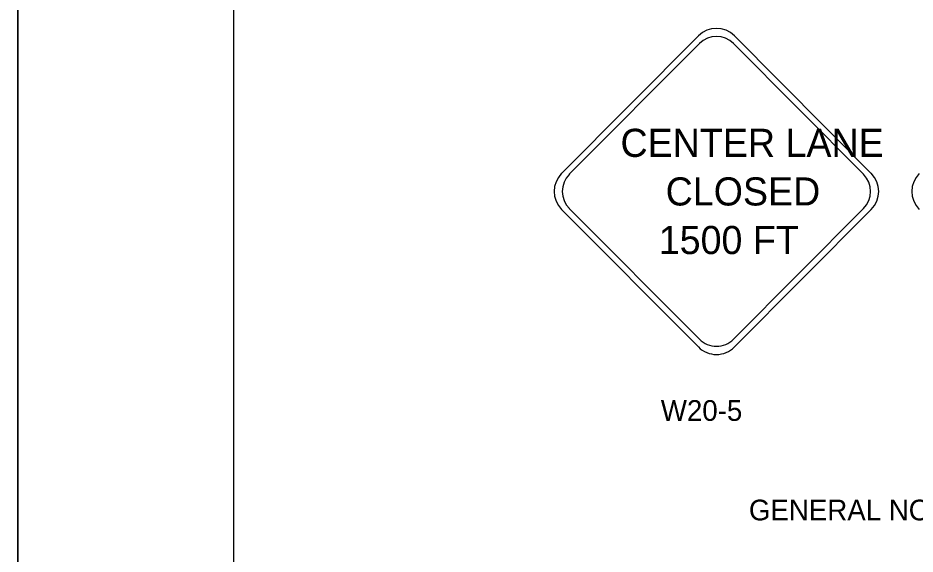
# Model space of a CAD drawing. Extents: x 0 to 34, y 0 to 22.
# Drawn here: x 0 to 5.2, y 3.11 to 6.22 of the extents above; entities that cross this region are included whole.
import ezdxf

# ---------------------------------------------------------------- set-up
doc = ezdxf.new("R2010")
doc.units = 0
for name, color, linetype in [('Level 1', 7, 'Continuous'), ('PlotBorder', 7, 'Continuous'), ('SHT-BNDRY', 7, 'Continuous'), ('SHT-FENCE', 7, 'Continuous')]:
    doc.layers.add(name, color=color, linetype=linetype)

msp = doc.modelspace()

# ---------------------------------------------------------------- linework, layer by layer
at = {"layer": 'Level 1'}
for p, q in [((3.1539, 5.3148), (3.9476, 6.1117)), ((4.1568, 6.1117), (4.9506, 5.3148)), ((3.1987, 5.3095), (3.953, 6.0666)), ((4.1515, 6.0666), (4.9057, 5.3095)), ((3.9476, 4.3083), (3.1539, 5.1052)), ((3.953, 4.3534), (3.1987, 5.1102)), ((4.9057, 5.1102), (4.1515, 4.3534)), ((4.9506, 5.1052), (4.1568, 4.3083))]:
    msp.add_line(p, q, dxfattribs=at)
for centre, major_axis, start_param, end_param in [((4.0522, 6.0069), (0, 0.1483), 5.497787, 7.068583), ((4.0521, 5.967), (0, 0.1409), 5.497787, 7.068583), ((3.2584, 5.21), (0, -0.1483), 3.926991, 5.497787), ((3.298, 5.2099), (0, -0.1409), 3.926991, 5.497787), ((4.8062, 5.2099), (0, 0.1409), 3.926991, 5.497787), ((4.846, 5.21), (0, 0.1483), 3.926991, 5.497787), ((5.3332, 5.2099), (0, -0.1483), 3.926991, 5.497787), ((4.0521, 4.4529), (0, 0.1409), 2.356194, 3.926991), ((4.0522, 4.4131), (0, 0.1483), 2.356194, 3.926991)]:
    msp.add_ellipse(centre, major_axis=major_axis, ratio=0.996122, start_param=start_param, end_param=end_param, dxfattribs=at)
at = {"layer": 'PlotBorder'}
msp.add_lwpolyline([(0, 0), (34, 0), (34, 22), (0, 22)], close=True, dxfattribs=at)
at = {"layer": 'SHT-BNDRY'}
msp.add_lwpolyline([(1.25, 0.5), (33.5, 0.5), (33.5, 21.5), (1.25, 21.5)], close=True, dxfattribs=at)
at = {"layer": 'SHT-FENCE'}
msp.add_lwpolyline([(0, 22), (34, 22), (34, 0), (0, 0)], close=True, dxfattribs=at)
msp.add_lwpolyline([(0, 22), (34, 22), (34, 0), (0, 0)], close=True, dxfattribs=at)

# ---------------------------------------------------------------- texts
at = {"layer": 'Level 1'}
for s, height, p in [('CENTER LANE', 0.163112, (3.4954, 5.4101)), ('CLOSED', 0.16311, (3.7574, 5.1284)), ('1500 FT', 0.16311, (3.7175, 4.8468)), ('W20-5', 0.12, (3.7294, 3.88)), ('GENERAL NOTES', 0.12, (4.2405, 3.303))]:
    msp.add_text(s, height=height, dxfattribs=at).set_placement(p)

doc.saveas('drawing.dxf')
